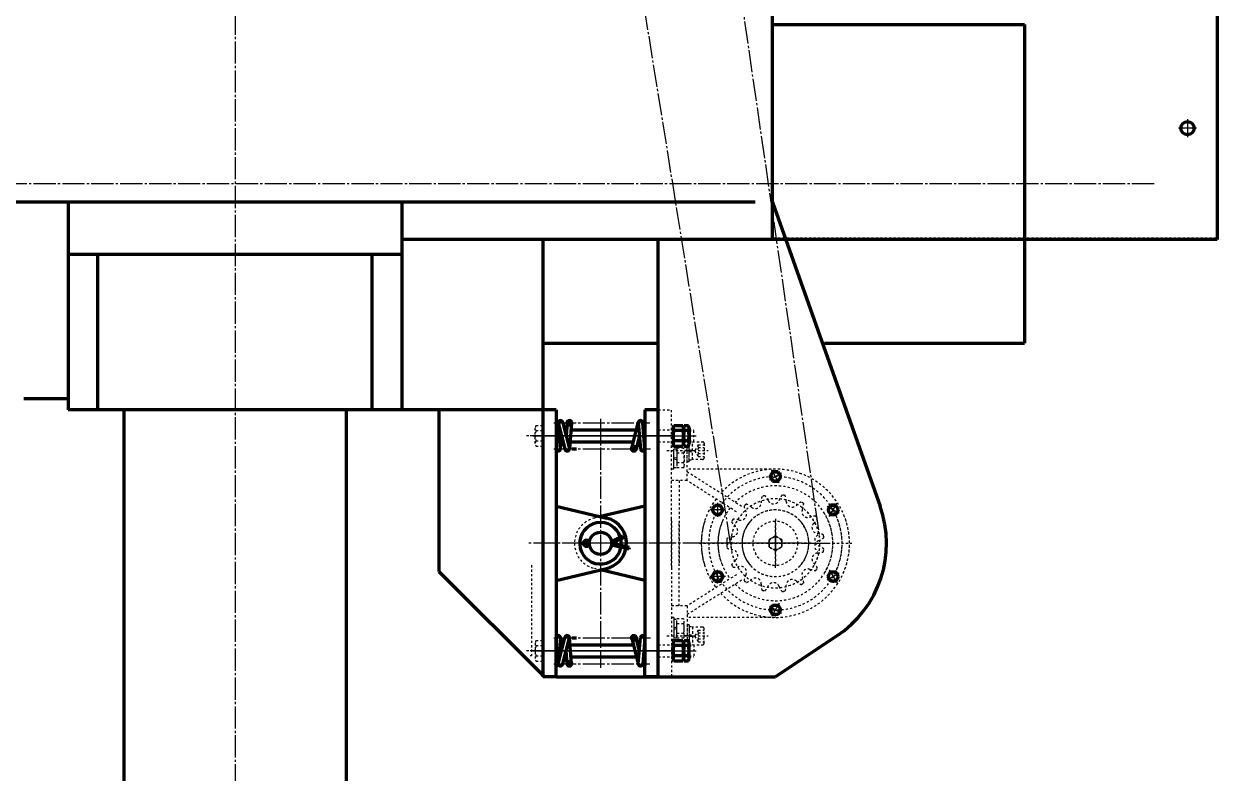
# Model space of a CAD drawing. Header units: millimetres. Extents: x -14850 to 14850, y -10500 to 10500.
# Drawn here: x 2595 to 4205, y 3289 to 4300 of the extents above; entities that cross this region are included whole.
import ezdxf

# ---------------------------------------------------------------- set-up
doc = ezdxf.new("R2010")
doc.units = ezdxf.units.MM
doc.linetypes.add('EB_DASH', pattern=[6, 3, -3])
doc.linetypes.add('EB_DASHDOT', pattern=[39, 30, -3, 3, -3])
for name, color, linetype, lineweight in [('CAXA0', 7, 'Continuous', 70), ('CAXA1', 1, 'EB_DASHDOT', 25), ('CAXA2', 6, 'EB_DASH', 25), ('CAXA3', 2, 'Continuous', 25), ('CAXA4', 3, 'Continuous', 25), ('CAXA5', 4, 'Continuous', 25)]:
    doc.layers.add(name, color=color, linetype=linetype, lineweight=lineweight)

# ---------------------------------------------------------------- blocks, each defined once
blk = doc.blocks.new('CAXBLOCK45', base_point=(4205.3, 4008.9))
at = {"layer": 'CAXA0', "linetype": 'Continuous', "lineweight": 70}
blk.add_hatch(color=7, dxfattribs=at).paths.add_polyline_path([(3614.3, 4669.6), (3613.8, 4669.6), (3608.8, 4669.6), (3608.2, 4669.6), (3608.2, 4670.6), (3608.8, 4670.6), (3613.8, 4670.6), (3614.3, 4670.6)], flags=0)
for p, q in [((3605.3, 4808.9), (4205.3, 4808.9)), ((3605.3, 4008.9), (3605.3, 4808.9)), ((4205.3, 4808.9), (4205.3, 4008.9)), ((4205.3, 4008.9), (3605.3, 4008.9))]:
    blk.add_line(p, q, dxfattribs=at)
at = {"layer": 'CAXA0'}
for p, q in [((3605.3, 4060.9), (3605.3, 4808.9)), ((3605.3, 4744.4), (3605.3, 4733.5)), ((3605.3, 4744.4), (3605.3, 4733.5))]:
    blk.add_line(p, q, dxfattribs=at)
at = {"layer": 'CAXA0', "color": 7, "linetype": 'Continuous', "lineweight": 70}
for p, q in [((3638.9, 4746.4), (3643.3, 4754.1)), ((3643.3, 4754.1), (3652.2, 4754.1)), ((3656.7, 4746.4), (3652.2, 4754.1)), ((3607.8, 4738.9), (3606.8, 4738.9)), ((3607.8, 4738.9), (3607.8, 4723.9)), ((3638.9, 4746.4), (3643.3, 4738.7)), ((3643.3, 4738.7), (3652.2, 4738.7)), ((3656.7, 4746.4), (3652.2, 4738.7)), ((3607.8, 4723.9), (3607.8, 4713.9)), ((3614.8, 4723.9), (3607.8, 4723.9)), ((3608.8, 4732.4), (3617.2, 4732.4)), ((3608.8, 4723.9), (3608.8, 4732.4)), ((3613.8, 4727.4), (3617.2, 4727.4)), ((3613.8, 4727.1), (3613.8, 4727.4)), ((3613.8, 4723.9), (3613.8, 4727.1)), ((3614.8, 4713.9), (3614.8, 4723.9)), ((3617.2, 4732.4), (3617.2, 4727.4)), ((3619.3, 4713.9), (3607.8, 4713.9)), ((3607.8, 4713.9), (3607.8, 4683.9)), ((3619.3, 4683.9), (3607.8, 4683.9)), ((3607.8, 4658.9), (3607.8, 4683.9)), ((3614.8, 4673.9), (3607.8, 4673.9)), ((3614.3, 4670.6), (3608.2, 4670.6)), ((3608.2, 4670.6), (3608.2, 4669.5)), ((3614.3, 4669.6), (3608.2, 4669.6)), ((3608.8, 4673.9), (3608.8, 4670.6)), ((3608.8, 4669.6), (3608.8, 4667.6)), ((3613.8, 4673.9), (3613.8, 4670.6)), ((3613.8, 4669.6), (3613.8, 4667.6)), ((3614.3, 4670.6), (3614.3, 4669.6)), ((3614.8, 4683.9), (3614.8, 4673.9)), ((3607.8, 4658.9), (3606.8, 4658.9)), ((3613.8, 4667.6), (3608.8, 4667.6))]:
    blk.add_line(p, q, dxfattribs=at)
at = {"layer": 'CAXA0', "color": 1, "linetype": 'Continuous', "lineweight": 70}
blk.add_line((3815.3, 4495.6), (3815.3, 4477.3), dxfattribs=at)
at = {"layer": 'CAXA0', "color": 7, "linetype": 'Continuous', "lineweight": 70}
for radius in [10, 7.71, 5.5, 4.25, 4.19]:
    blk.add_circle((3647.8, 4746.4), radius, dxfattribs=at)
at = {"layer": 'CAXA0', "linetype": 'Continuous', "lineweight": 70}
for centre, radius in [((3905.3, 4718.9), 11), ((3825.3, 4694.9), 11), ((3985.3, 4694.9), 11), ((4165.3, 4658.9), 9), ((3865.3, 4603.9), 11), ((3945.3, 4603.9), 11), ((3695.3, 4508.9), 11), ((3755.3, 4508.9), 11), ((3815.3, 4508.9), 11), ((3875.3, 4508.9), 11), ((3935.3, 4508.9), 11), ((3995.3, 4508.9), 11), ((4055.3, 4508.9), 11), ((4115.3, 4508.9), 11), ((4165.3, 4158.9), 9)]:
    blk.add_circle(centre, radius, dxfattribs=at)
at = {"layer": 'CAXA0', "color": 7, "linetype": 'Continuous', "lineweight": 70}
for start, end in [(35.5679, 324.4321), (324.4321, 35.5679)]:
    blk.add_arc((3637.8, 4783.9), 2.46, start, end, dxfattribs=at)
at = {"layer": 'CAXA0', "color": 1, "linetype": 'EB_DASHDOT', "lineweight": 25}
blk.add_ellipse((3905.3, 4658.9), major_axis=(100, 0), ratio=0.6, dxfattribs=at)
at = {"layer": 'CAXA1', "color": 6, "linetype": 'EB_DASH', "lineweight": 25}
blk.add_line((3631.8, 4783.9), (3643.8, 4783.9), dxfattribs=at)
at = {"layer": 'CAXA1', "linetype": 'EB_DASHDOT', "lineweight": 25}
for p, q in [((3643.8, 4783.9), (3631.8, 4783.9)), ((3637.8, 4777.9), (3637.8, 4789.9)), ((3612.3, 4738.9), (3590.3, 4738.9)), ((3612.3, 4738.9), (3590.3, 4738.9)), ((3825.3, 4680.9), (3825.3, 4708.9)), ((3985.3, 4680.9), (3985.3, 4708.9)), ((3622.3, 4698.9), (3604.8, 4698.9)), ((3999.3, 4694.9), (3971.3, 4694.9)), ((4165.3, 4646.9), (4165.3, 4670.9)), ((4177.3, 4658.9), (4153.3, 4658.9)), ((3865.3, 4589.9), (3865.3, 4617.9)), ((3945.3, 4589.9), (3945.3, 4617.9)), ((3681.3, 4508.9), (3709.3, 4508.9)), ((3695.3, 4494.9), (3695.3, 4522.9)), ((3741.3, 4508.9), (3769.3, 4508.9)), ((3755.3, 4494.9), (3755.3, 4522.9)), ((3815.3, 4494.9), (3815.3, 4522.9)), ((3861.3, 4508.9), (3889.3, 4508.9)), ((3949.3, 4508.9), (3921.3, 4508.9)), ((3935.3, 4494.9), (3935.3, 4522.9)), ((4009.3, 4508.9), (3981.3, 4508.9)), ((3995.3, 4494.9), (3995.3, 4522.9)), ((4069.3, 4508.9), (4041.3, 4508.9)), ((4055.3, 4494.9), (4055.3, 4522.9)), ((4129.3, 4508.9), (4101.3, 4508.9)), ((4115.3, 4494.9), (4115.3, 4522.9)), ((4165.3, 4170.9), (4165.3, 4146.9)), ((4177.3, 4158.9), (4153.3, 4158.9))]:
    blk.add_line(p, q, dxfattribs=at)
at = {"layer": 'CAXA1', "color": 7, "linetype": 'Continuous', "lineweight": 70}
for p, q in [((3647.8, 4731.4), (3647.8, 4761.4)), ((3647.8, 4757.1), (3647.8, 4735.7)), ((3647.8, 4738.4), (3647.8, 4754.4)), ((3662.8, 4746.4), (3632.8, 4746.4)), ((3659.7, 4746.4), (3635.9, 4746.4)), ((3655.8, 4746.4), (3639.8, 4746.4))]:
    blk.add_line(p, q, dxfattribs=at)
at = {"layer": 'CAXA1', "color": 1, "linetype": 'EB_DASHDOT', "lineweight": 25}
blk.add_line((3611.3, 4662), (3611.3, 4739.4), dxfattribs=at)
at = {"layer": 'CAXA2', "color": 7, "linetype": 'Continuous', "lineweight": 70}
for p, q in [((3606.8, 4807.4), (3630.5, 4807.4)), ((3606.8, 4579.1), (3606.8, 4807.4)), ((3630.5, 4807.4), (3731.1, 4807.4)), ((3619.3, 4796.4), (3729, 4796.4)), ((3619.3, 4589.5), (3619.3, 4796.4)), ((3627.3, 4788.4), (3728.1, 4788.4)), ((3627.3, 4597), (3627.3, 4788.4)), ((3627.3, 4768.9), (3728.1, 4768.9))]:
    blk.add_line(p, q, dxfattribs=at)
at = {"layer": 'CAXA2', "color": 6, "linetype": 'EB_DASH', "lineweight": 25}
for p, q in [((3731.6, 4807.4), (4203.8, 4807.4)), ((4203.8, 4807.4), (4203.8, 4010.4)), ((3625.8, 4789.9), (3728.2, 4789.9)), ((3627.3, 4768.9), (3625.3, 4768.9)), ((3625.3, 4595.1), (3625.3, 4768.9)), ((3627.3, 4767.4), (3626.8, 4767.4)), ((3626.8, 4596.6), (3626.8, 4767.4)), ((3627.3, 4767.4), (3728.1, 4767.4)), ((3607.8, 4723.9), (3606.8, 4723.9)), ((3608.8, 4673.9), (3608.8, 4723.9)), ((3613.8, 4713.9), (3613.8, 4723.9)), ((3613.8, 4683.9), (3613.8, 4713.9)), ((3614.8, 4713.9), (3614.8, 4683.9)), ((3625.8, 4713.9), (3619.3, 4713.9)), ((3607.8, 4673.9), (3606.8, 4673.9)), ((3613.8, 4683.9), (3613.8, 4674)), ((3625.8, 4683.9), (3619.3, 4683.9)), ((3606.8, 4010.4), (3606.8, 4579.1)), ((4203.8, 4010.4), (3606.8, 4010.4))]:
    blk.add_line(p, q, dxfattribs=at)
at = {"layer": 'CAXA2', "linetype": 'Continuous', "lineweight": 70}
blk.add_line((3625.8, 4595.6), (3625.8, 4789.9), dxfattribs=at)
at = {"layer": 'CAXA3', "color": 7, "linetype": 'Continuous', "lineweight": 70}
for centre, radius, start, end in [((3637.8, 4783.9), 3, 48.1897, 190), ((3637.8, 4783.9), 3, 311.8103, 48.1897), ((3637.8, 4783.9), 3, 270, 311.8103), ((3647.8, 4746.4), 5, 90, 10), ((3647.8, 4746.4), 5, 350, 270)]:
    blk.add_arc(centre, radius, start, end, dxfattribs=at)
at = {"layer": 'CAXA3', "linetype": 'Continuous', "lineweight": 25}
blk.add_open_spline([(3731.5, 4808.9), (3730.5, 4805.2), (3726, 4783.2), (3729.8, 4741), (3731.5, 4689), (3720.4, 4623.6), (3659.9, 4631.5), (3631.4, 4600.3), (3612.7, 4583.4), (3605.3, 4578)], degree=3, knots=[0, 0, 0, 0, 11.543517, 67.882937, 124.222356, 180.561775, 227.759071, 274.956367, 302.932351, 302.932351, 302.932351, 302.932351], dxfattribs=at)
blk = doc.blocks.new('CAXBLOCK103')
at = {"layer": 'CAXA4', "color": 0, "linetype": 'Continuous', "lineweight": 25}
blk.add_line((3331.3, 3437.3), (3332.9, 3438.9), dxfattribs=at)
blk = doc.blocks.new('CAXBLOCK104')
at = {"layer": 'CAXA4', "color": 0, "linetype": 'Continuous', "lineweight": 25}
blk.add_line((3330.4, 3436.4), (3331.3, 3437.3), dxfattribs=at)
blk = doc.blocks.new('CAXBLOCK105')
at = {"layer": 'CAXA4', "color": 0, "linetype": 'Continuous', "lineweight": 25}
blk.add_line((3328.7, 3434.8), (3330.4, 3436.4), dxfattribs=at)
blk = doc.blocks.new('CAXBLOCK106')
at = {"layer": 'CAXA4', "color": 0, "linetype": 'Continuous', "lineweight": 25}
blk.add_line((3331.6, 3433.4), (3334.2, 3436.1), dxfattribs=at)
blk = doc.blocks.new('CAXBLOCK107')
at = {"layer": 'CAXA4', "color": 0, "linetype": 'Continuous', "lineweight": 25}
blk.add_line((3331.3, 3759.8), (3332.9, 3761.4), dxfattribs=at)
blk = doc.blocks.new('CAXBLOCK108')
at = {"layer": 'CAXA4', "color": 0, "linetype": 'Continuous', "lineweight": 25}
for p, q in [((3328.3, 3761), (3328.7, 3761.4)), ((3330.1, 3758.6), (3331.3, 3759.8))]:
    blk.add_line(p, q, dxfattribs=at)
blk = doc.blocks.new('CAXBLOCK109')
at = {"layer": 'CAXA4', "color": 0, "linetype": 'Continuous', "lineweight": 25}
blk.add_line((3328.7, 3761.4), (3331.3, 3764), dxfattribs=at)
blk = doc.blocks.new('CAXBLOCK110')
at = {"layer": 'CAXA4', "color": 0, "linetype": 'Continuous', "lineweight": 25}
for p, q in [((3331.3, 3764), (3331.6, 3764.4)), ((3332.9, 3761.4), (3334, 3762.6))]:
    blk.add_line(p, q, dxfattribs=at)
blk = doc.blocks.new('CAXBLOCK111')
at = {"layer": 'CAXA4', "color": 0, "linetype": 'Continuous', "lineweight": 25}
for p, q in [((3415.4, 3470.5), (3416.3, 3471.4)), ((3417.6, 3468.5), (3418.3, 3469.2))]:
    blk.add_line(p, q, dxfattribs=at)
blk = doc.blocks.new('CAXBLOCK112')
at = {"layer": 'CAXA4', "color": 0, "linetype": 'Continuous', "lineweight": 25}
for p, q in [((3418.3, 3473.4), (3419.1, 3474.3)), ((3420.5, 3471.4), (3421.2, 3472.1))]:
    blk.add_line(p, q, dxfattribs=at)
blk = doc.blocks.new('CAXBLOCK113')
at = {"layer": 'CAXA4', "color": 0, "linetype": 'Continuous', "lineweight": 25}
blk.add_line((3416.3, 3471.4), (3418.3, 3473.4), dxfattribs=at)
blk = doc.blocks.new('CAXBLOCK114')
at = {"layer": 'CAXA4', "color": 0, "linetype": 'Continuous', "lineweight": 25}
blk.add_line((3418.3, 3469.2), (3420.5, 3471.4), dxfattribs=at)
blk = doc.blocks.new('CAXBLOCK115')
at = {"layer": 'CAXA4', "color": 0, "linetype": 'Continuous', "lineweight": 25}
blk.add_line((3416.7, 3726.4), (3418.3, 3728), dxfattribs=at)
blk = doc.blocks.new('CAXBLOCK116')
at = {"layer": 'CAXA4', "color": 0, "linetype": 'Continuous', "lineweight": 25}
blk.add_line((3418.3, 3723.7), (3421, 3726.4), dxfattribs=at)
blk = doc.blocks.new('CAXBLOCK117')
at = {"layer": 'CAXA4', "color": 0, "linetype": 'Continuous', "lineweight": 25}
for p, q in [((3415.5, 3725.2), (3416.7, 3726.4)), ((3418, 3723.4), (3418.3, 3723.7))]:
    blk.add_line(p, q, dxfattribs=at)
blk = doc.blocks.new('CAXBLOCK118')
at = {"layer": 'CAXA4', "color": 0, "linetype": 'Continuous', "lineweight": 25}
for p, q in [((3418.3, 3728), (3419.5, 3729.2)), ((3421, 3726.4), (3421.2, 3726.7))]:
    blk.add_line(p, q, dxfattribs=at)
blk = doc.blocks.new('CAXBLOCK119', base_point=(3471.3, 3453.9))
at = {"layer": 'CAXA0'}
for p, q in [((3471.3, 3443.5), (3471.3, 3464.3)), ((3472.3, 3467.8), (3484.3, 3467.8)), ((3485.4, 3443.5), (3485.4, 3464.3)), ((3484.3, 3460.9), (3472.3, 3460.9)), ((3484.3, 3447), (3472.3, 3447)), ((3472.3, 3440.1), (3484.3, 3440.1))]:
    blk.add_line(p, q, dxfattribs=at)
for centre, radius, start, end in [((3477.6, 3464.3), 6.38, 147.1328, 212.8672), ((3479, 3464.3), 6.38, 327.1328, 32.8672), ((3495.3, 3453.9), 24, 163.2213, 196.7787), ((3477.6, 3443.5), 6.38, 147.1328, 212.8672), ((3461.4, 3453.9), 24, 343.2213, 16.7787), ((3479, 3443.5), 6.38, 327.1328, 32.8672)]:
    blk.add_arc(centre, radius, start, end, dxfattribs=at)
at = {"layer": 'CAXA1', "linetype": 'EB_DASHDOT', "lineweight": 25}
blk.add_line((3470.2, 3453.9), (3488.4, 3453.9), dxfattribs=at)
blk = doc.blocks.new('CAXBLOCK120', base_point=(3485.4, 3453.9))
at = {"layer": 'CAXA0'}
for p, q in [((3485.4, 3443.5), (3485.4, 3464.3)), ((3486.3, 3467.8), (3491.9, 3467.8)), ((3492.8, 3443.5), (3492.8, 3464.3)), ((3491.9, 3460.9), (3486.3, 3460.9)), ((3491.9, 3447), (3486.3, 3447)), ((3486.3, 3440.1), (3491.9, 3440.1))]:
    blk.add_line(p, q, dxfattribs=at)
for centre, radius, start, end in [((3492.3, 3464.3), 6.93, 150, 210), ((3485.9, 3464.3), 6.93, 330, 30), ((3511.7, 3453.9), 26.3, 164.7385, 195.2615), ((3492.3, 3443.5), 6.93, 150, 210), ((3466.5, 3453.9), 26.3, 344.7385, 15.2615), ((3485.9, 3443.5), 6.93, 330, 30)]:
    blk.add_arc(centre, radius, start, end, dxfattribs=at)
at = {"layer": 'CAXA1', "linetype": 'EB_DASHDOT', "lineweight": 25}
blk.add_line((3481.7, 3453.9), (3495.8, 3453.9), dxfattribs=at)
blk = doc.blocks.new('CAXBLOCK121', base_point=(3471.3, 3743.9))
at = {"layer": 'CAXA0'}
for p, q in [((3471.3, 3754.3), (3471.3, 3733.5)), ((3472.3, 3757.8), (3484.3, 3757.8)), ((3485.4, 3754.3), (3485.4, 3733.5)), ((3484.3, 3750.9), (3472.3, 3750.9)), ((3484.3, 3737), (3472.3, 3737)), ((3472.3, 3730.1), (3484.3, 3730.1))]:
    blk.add_line(p, q, dxfattribs=at)
for centre, radius, start, end in [((3477.6, 3754.3), 6.38, 147.1328, 212.8672), ((3479, 3754.3), 6.38, 327.1328, 32.8672), ((3495.3, 3743.9), 24, 163.2213, 196.7787), ((3477.6, 3733.5), 6.38, 147.1328, 212.8672), ((3461.4, 3743.9), 24, 343.2213, 16.7787), ((3479, 3733.5), 6.38, 327.1328, 32.8672)]:
    blk.add_arc(centre, radius, start, end, dxfattribs=at)
at = {"layer": 'CAXA1', "linetype": 'EB_DASHDOT', "lineweight": 25}
blk.add_line((3470.2, 3743.9), (3488.4, 3743.9), dxfattribs=at)
blk = doc.blocks.new('CAXBLOCK122', base_point=(3485.4, 3743.9))
at = {"layer": 'CAXA0'}
for p, q in [((3485.4, 3754.3), (3485.4, 3733.5)), ((3486.3, 3757.8), (3491.9, 3757.8)), ((3492.8, 3754.3), (3492.8, 3733.5)), ((3491.9, 3750.9), (3486.3, 3750.9)), ((3491.9, 3737), (3486.3, 3737)), ((3486.3, 3730.1), (3491.9, 3730.1))]:
    blk.add_line(p, q, dxfattribs=at)
for centre, radius, start, end in [((3492.3, 3754.3), 6.93, 150, 210), ((3485.9, 3754.3), 6.93, 330, 30), ((3511.7, 3743.9), 26.3, 164.7385, 195.2615), ((3492.3, 3733.5), 6.93, 150, 210), ((3466.5, 3743.9), 26.3, 344.7385, 15.2615), ((3485.9, 3733.5), 6.93, 330, 30)]:
    blk.add_arc(centre, radius, start, end, dxfattribs=at)
at = {"layer": 'CAXA1', "linetype": 'EB_DASHDOT', "lineweight": 25}
blk.add_line((3481.7, 3743.9), (3495.8, 3743.9), dxfattribs=at)
blk = doc.blocks.new('CAXBLOCK123', base_point=(3471.3, 3743.9))
at = {"layer": 'CAXA0'}
for p, q in [((3471.3, 3754.3), (3471.3, 3733.5)), ((3472.3, 3757.8), (3484.3, 3757.8)), ((3485.4, 3754.3), (3485.4, 3733.5)), ((3484.3, 3750.9), (3472.3, 3750.9)), ((3484.3, 3737), (3472.3, 3737)), ((3472.3, 3730.1), (3484.3, 3730.1))]:
    blk.add_line(p, q, dxfattribs=at)
for centre, radius, start, end in [((3477.6, 3754.3), 6.38, 147.1328, 212.8672), ((3479, 3754.3), 6.38, 327.1328, 32.8672), ((3495.3, 3743.9), 24, 163.2213, 196.7787), ((3477.6, 3733.5), 6.38, 147.1328, 212.8672), ((3461.4, 3743.9), 24, 343.2213, 16.7787), ((3479, 3733.5), 6.38, 327.1328, 32.8672)]:
    blk.add_arc(centre, radius, start, end, dxfattribs=at)
at = {"layer": 'CAXA1', "linetype": 'EB_DASHDOT', "lineweight": 25}
blk.add_line((3470.2, 3743.9), (3488.4, 3743.9), dxfattribs=at)
blk = doc.blocks.new('CAXBLOCK124', base_point=(3485.4, 3743.9))
at = {"layer": 'CAXA0'}
for p, q in [((3485.4, 3754.3), (3485.4, 3733.5)), ((3486.3, 3757.8), (3491.9, 3757.8)), ((3492.8, 3754.3), (3492.8, 3733.5)), ((3491.9, 3750.9), (3486.3, 3750.9)), ((3491.9, 3737), (3486.3, 3737)), ((3486.3, 3730.1), (3491.9, 3730.1))]:
    blk.add_line(p, q, dxfattribs=at)
for centre, radius, start, end in [((3492.3, 3754.3), 6.93, 150, 210), ((3485.9, 3754.3), 6.93, 330, 30), ((3511.7, 3743.9), 26.3, 164.7385, 195.2615), ((3492.3, 3733.5), 6.93, 150, 210), ((3466.5, 3743.9), 26.3, 344.7385, 15.2615), ((3485.9, 3733.5), 6.93, 330, 30)]:
    blk.add_arc(centre, radius, start, end, dxfattribs=at)
at = {"layer": 'CAXA1', "linetype": 'EB_DASHDOT', "lineweight": 25}
blk.add_line((3481.7, 3743.9), (3495.8, 3743.9), dxfattribs=at)
blk = doc.blocks.new('CAXBLOCK125', base_point=(3687.2, 3553.9))
at = {"layer": 'CAXA0'}
for p, q in [((3679.9, 3553.9), (3683.5, 3560.3)), ((3683.5, 3560.3), (3690.9, 3560.3)), ((3694.6, 3553.9), (3690.9, 3560.3)), ((3683.5, 3547.6), (3679.9, 3553.9)), ((3690.9, 3547.6), (3683.5, 3547.6)), ((3694.6, 3553.9), (3690.9, 3547.6))]:
    blk.add_line(p, q, dxfattribs=at)
blk.add_circle((3687.2, 3553.9), 6.37, dxfattribs=at)
at = {"layer": 'CAXA1', "linetype": 'EB_DASHDOT', "lineweight": 25}
for p, q in [((3695.3, 3558.6), (3679.1, 3549.2)), ((3682, 3562.9), (3692.4, 3545))]:
    blk.add_line(p, q, dxfattribs=at)
blk = doc.blocks.new('CAXBLOCK126', base_point=(3609.3, 3508.9))
at = {"layer": 'CAXA0'}
for p, q in [((3601.9, 3508.9), (3605.6, 3515.3)), ((3605.6, 3515.3), (3612.9, 3515.3)), ((3612.9, 3515.3), (3616.6, 3508.9)), ((3605.6, 3502.6), (3601.9, 3508.9)), ((3612.9, 3502.6), (3605.6, 3502.6)), ((3612.9, 3502.6), (3616.6, 3508.9))]:
    blk.add_line(p, q, dxfattribs=at)
blk.add_circle((3609.3, 3508.9), 6.37, dxfattribs=at)
at = {"layer": 'CAXA1', "linetype": 'EB_DASHDOT', "lineweight": 25}
for p, q in [((3617.4, 3504.2), (3601.2, 3513.6)), ((3614.4, 3517.9), (3604.1, 3500))]:
    blk.add_line(p, q, dxfattribs=at)
blk = doc.blocks.new('CAXBLOCK127', base_point=(3531.3, 3553.9))
at = {"layer": 'CAXA0'}
for p, q in [((3524, 3553.9), (3527.6, 3560.3)), ((3527.6, 3560.3), (3535, 3560.3)), ((3535, 3560.3), (3538.7, 3553.9)), ((3527.6, 3547.6), (3524, 3553.9)), ((3527.6, 3547.6), (3535, 3547.6)), ((3538.7, 3553.9), (3535, 3547.6))]:
    blk.add_line(p, q, dxfattribs=at)
blk.add_circle((3531.3, 3553.9), 6.37, dxfattribs=at)
at = {"layer": 'CAXA1', "linetype": 'EB_DASHDOT', "lineweight": 25}
for p, q in [((3531.3, 3544.6), (3531.3, 3563.3)), ((3541.7, 3553.9), (3521, 3553.9))]:
    blk.add_line(p, q, dxfattribs=at)
blk = doc.blocks.new('CAXBLOCK128', base_point=(3687.2, 3643.9))
at = {"layer": 'CAXA0'}
for p, q in [((3683.5, 3650.3), (3679.9, 3643.9)), ((3679.9, 3643.9), (3683.5, 3637.6)), ((3690.9, 3650.3), (3683.5, 3650.3)), ((3694.6, 3643.9), (3690.9, 3650.3)), ((3694.6, 3643.9), (3690.9, 3637.6)), ((3683.5, 3637.6), (3690.9, 3637.6))]:
    blk.add_line(p, q, dxfattribs=at)
blk.add_circle((3687.2, 3643.9), 6.37, dxfattribs=at)
at = {"layer": 'CAXA1', "linetype": 'EB_DASHDOT', "lineweight": 25}
for p, q in [((3695.3, 3639.2), (3679.1, 3648.6)), ((3682, 3635), (3692.4, 3652.9))]:
    blk.add_line(p, q, dxfattribs=at)
blk = doc.blocks.new('CAXBLOCK129', base_point=(3609.3, 3688.9))
at = {"layer": 'CAXA0'}
for p, q in [((3605.6, 3695.3), (3601.9, 3688.9)), ((3601.9, 3688.9), (3605.6, 3682.6)), ((3612.9, 3695.3), (3605.6, 3695.3)), ((3612.9, 3695.3), (3616.6, 3688.9)), ((3612.9, 3682.6), (3616.6, 3688.9)), ((3605.6, 3682.6), (3612.9, 3682.6))]:
    blk.add_line(p, q, dxfattribs=at)
blk.add_circle((3609.3, 3688.9), 6.37, dxfattribs=at)
at = {"layer": 'CAXA1', "linetype": 'EB_DASHDOT', "lineweight": 25}
for p, q in [((3617.4, 3693.6), (3601.2, 3684.2)), ((3614.4, 3680), (3604.1, 3697.9))]:
    blk.add_line(p, q, dxfattribs=at)
blk = doc.blocks.new('CAXBLOCK130', base_point=(3531.3, 3643.9))
at = {"layer": 'CAXA0'}
for p, q in [((3527.6, 3650.3), (3524, 3643.9)), ((3524, 3643.9), (3527.6, 3637.6)), ((3527.6, 3650.3), (3535, 3650.3)), ((3538.7, 3643.9), (3535, 3650.3)), ((3535, 3637.6), (3538.7, 3643.9)), ((3527.6, 3637.6), (3535, 3637.6))]:
    blk.add_line(p, q, dxfattribs=at)
blk.add_circle((3531.3, 3643.9), 6.37, dxfattribs=at)
at = {"layer": 'CAXA1', "linetype": 'EB_DASHDOT', "lineweight": 25}
for p, q in [((3541.7, 3643.9), (3521, 3643.9)), ((3531.3, 3653.3), (3531.3, 3634.6))]:
    blk.add_line(p, q, dxfattribs=at)

msp = doc.modelspace()

# ---------------------------------------------------------------- linework, layer by layer
at = {"layer": 'CAXA0'}
for p, q in [((3605.26, 4008.92), (3605.26, 4708.92)), ((3605.26, 4298.92), (3945.26, 4298.92)), ((3945.26, 4298.92), (3945.26, 3868.92)), ((3581.76, 4058.92), (1802.49, 4058.92)), ((2655.26, 4058.92), (2655.26, 3778.92)), ((3105.26, 4058.92), (3105.26, 3778.92)), ((3605.26, 4058.92), (3750.63, 3649.06)), ((3605.26, 4008.92), (3105.26, 4008.92)), ((3295.26, 4008.92), (3295.26, 3418.92)), ((3451.26, 3418.92), (3451.26, 4008.92)), ((2655.26, 3988.92), (3105.26, 3988.92)), ((2695.26, 3778.92), (2695.26, 3988.92)), ((3065.26, 3778.92), (3065.26, 3988.92)), ((3295.26, 3868.92), (3451.26, 3868.92)), ((3675.37, 3868.92), (3945.26, 3868.92)), ((2655.26, 3793.92), (2595.26, 3793.92)), ((3295.26, 3778.92), (2655.26, 3778.92)), ((2730.26, 3778.92), (2730.26, 3208.92)), ((3030.26, 3778.92), (3030.26, 3105.92)), ((3155.26, 3778.92), (3155.26, 3560.92)), ((3155.26, 3560.92), (3297.16, 3419.02)), ((3692.18, 3473.92), (3609.26, 3418.92)), ((3313.26, 3418.92), (3609.26, 3418.92))]:
    msp.add_line(p, q, dxfattribs=at)
at = {"layer": 'CAXA0', "linetype": 'Continuous', "lineweight": 70}
for p, q in [((3295.26, 4008.92), (3295.26, 3778.92)), ((3295.26, 3778.92), (3295.26, 3418.92)), ((3313.26, 3778.92), (3295.26, 3778.92)), ((3313.26, 3778.92), (3313.26, 3433.92)), ((3433.26, 3778.92), (3433.26, 3433.92)), ((3451.26, 3778.92), (3433.26, 3778.92)), ((3313.26, 3764.42), (3313.26, 3726.42)), ((3319.26, 3726.42), (3316.26, 3761.42)), ((3316.26, 3761.42), (3325.26, 3726.42)), ((3322.26, 3761.42), (3331.26, 3726.42)), ((3328.26, 3761.42), (3326.76, 3743.92)), ((3334.25, 3761.17), (3331.26, 3726.42)), ((3333.46, 3751.92), (3421.79, 3751.92)), ((3415.36, 3727.18), (3424.26, 3761.42)), ((3424.26, 3761.42), (3427.26, 3726.42)), ((3433.26, 3726.42), (3430.26, 3761.42)), ((3433.26, 3764.42), (3433.26, 3726.42)), ((3319.26, 3726.42), (3320.76, 3743.92)), ((3332.08, 3735.92), (3417.63, 3735.92)), ((3425.76, 3743.92), (3421.26, 3726.42)), ((3313.26, 3648.92), (3381.25, 3633)), ((3433.26, 3648.92), (3373.26, 3634.87)), ((3388.05, 3601.42), (3403.57, 3608.86)), ((3404.65, 3606.6), (3388.53, 3598.88)), ((3403.57, 3608.86), (3404.65, 3606.6)), ((3356.88, 3598.92), (3355.02, 3599.68)), ((3356.88, 3598.92), (3355.02, 3598.17)), ((3358.26, 3598.92), (3356.88, 3598.92)), ((3411.6, 3590.78), (3388.05, 3596.42)), ((3412.18, 3593.21), (3388.53, 3598.88)), ((3412.18, 3593.21), (3411.6, 3590.78)), ((3313.26, 3548.92), (3381.25, 3564.84)), ((3433.26, 3548.92), (3373.26, 3562.98)), ((3313.26, 3418.92), (3313.26, 3471.42)), ((3319.26, 3471.42), (3316.26, 3436.42)), ((3316.26, 3436.42), (3325.26, 3471.42)), ((3319.26, 3471.42), (3320.76, 3453.92)), ((3322.26, 3436.42), (3331.26, 3471.42)), ((3334.25, 3436.68), (3331.26, 3471.42)), ((3332.08, 3461.92), (3417.63, 3461.92)), ((3415.36, 3470.67), (3424.26, 3436.42)), ((3425.76, 3453.92), (3421.26, 3471.42)), ((3424.26, 3436.42), (3427.26, 3471.42)), ((3433.26, 3471.42), (3430.26, 3436.42)), ((3433.26, 3418.92), (3433.26, 3471.42)), ((3328.26, 3436.42), (3326.76, 3453.92)), ((3333.46, 3445.92), (3421.79, 3445.92)), ((3313.26, 3418.92), (3295.26, 3418.92)), ((3451.26, 3418.92), (3433.26, 3418.92))]:
    msp.add_line(p, q, dxfattribs=at)
for centre, radius in [((3331.26, 3761.42), 3), ((3418.26, 3726.42), 3), ((3373.26, 3598.92), 15), ((3418.26, 3471.42), 3), ((3331.26, 3436.42), 3)]:
    msp.add_circle(centre, radius, dxfattribs=at)
for centre, radius, start, end in [((3313.26, 3761.42), 3, 0, 90), ((3319.26, 3761.42), 3, 0, 180), ((3331.26, 3761.42), 3, 0, 180), ((3427.26, 3761.42), 3, 0, 180), ((3433.26, 3761.42), 3, 90, 180), ((3316.26, 3726.42), 3, 180, 0), ((3328.26, 3726.42), 3, 180, 0), ((3430.26, 3726.42), 3, 180, 0), ((3373.26, 3598.92), 28, 17.10428, 348.60376), ((3373.26, 3598.92), 35, 352.29027, 76.81813), ((3354.26, 3598.92), 4, 50.73048, 309.26952), ((3354.26, 3598.92), 4, 50.73048, 309.26952), ((3354.26, 3598.92), 1.07, 45, 315), ((3359.5, 3607.83), 6.41, 245.08978, 260.94644), ((3359.5, 3590.01), 6.41, 99.05356, 114.91022), ((3373.26, 3598.92), 35, 283.18187, 348.18823), ((3373.26, 3598.92), 28, 353.73802, 11.88925), ((3316.26, 3471.42), 3, 0, 180), ((3328.26, 3471.42), 3, 0, 180), ((3430.26, 3471.42), 3, 0, 180), ((3313.26, 3436.42), 3, 270, 0), ((3319.26, 3436.42), 3, 180, 0), ((3331.26, 3436.42), 3, 180, 0), ((3427.26, 3436.42), 3, 180, 0), ((3433.26, 3436.42), 3, 180, 270)]:
    msp.add_arc(centre, radius, start, end, dxfattribs=at)
at = {"layer": 'CAXA0'}
msp.add_arc((3609.26, 3598.92), 150, 303.5573, 19.5289, dxfattribs=at)
at = {"layer": 'CAXA1', "linetype": 'EB_DASHDOT', "lineweight": 25}
for p, q in [((2880.26, 4938.92), (2880.26, 2408.92)), ((4120.26, 4083.92), (1585.26, 4083.92)), ((3310.26, 3761.42), (3439.65, 3761.42)), ((3373.26, 3766.92), (3373.26, 3430.92)), ((3470.34, 3743.92), (3276.99, 3743.92)), ((3470.34, 3743.92), (3276.99, 3743.92)), ((3470.34, 3743.92), (3276.99, 3743.92)), ((3470.34, 3743.92), (3276.99, 3743.92)), ((3470.34, 3743.92), (3276.99, 3743.92)), ((3470.34, 3743.92), (3276.99, 3743.92)), ((3282.26, 3743.92), (3502.26, 3743.92)), ((3282.26, 3743.92), (3502.26, 3743.92)), ((3282.26, 3743.92), (3502.26, 3743.92)), ((3282.26, 3743.92), (3502.26, 3743.92)), ((3436.26, 3743.92), (3298.39, 3743.92)), ((3436.26, 3743.92), (3298.39, 3743.92)), ((3436.26, 3743.92), (3298.39, 3743.92)), ((3310.26, 3743.92), (3443.51, 3743.92)), ((3310.26, 3726.42), (3440.82, 3726.42)), ((3404.65, 3606.6), (3388.53, 3598.88)), ((3468.66, 3598.92), (3274.46, 3598.92)), ((3631.26, 3598.92), (3425.26, 3598.92)), ((3310.26, 3471.42), (3440.82, 3471.42)), ((3470.34, 3453.92), (3276.99, 3453.92)), ((3470.34, 3453.92), (3276.99, 3453.92)), ((3470.34, 3453.92), (3276.99, 3453.92)), ((3282.26, 3453.92), (3502.26, 3453.92)), ((3282.26, 3453.92), (3502.26, 3453.92)), ((3436.26, 3453.92), (3298.39, 3453.92)), ((3436.26, 3453.92), (3298.39, 3453.92)), ((3436.26, 3453.92), (3298.39, 3453.92)), ((3310.26, 3453.92), (3443.51, 3453.92)), ((3310.26, 3436.42), (3439.65, 3436.42))]:
    msp.add_line(p, q, dxfattribs=at)
at = {"layer": 'CAXA1', "color": 1, "linetype": 'EB_DASHDOT', "lineweight": 25}
for p, q in [((3550.95, 4418.46), (3668.74, 3607.56)), ((3419.73, 4398.38), (3549.93, 3589.37)), ((3465.45, 3743.92), (3272.79, 3743.92)), ((3465.45, 3743.92), (3272.79, 3743.92)), ((3465.45, 3743.92), (3272.79, 3743.92)), ((3465.88, 3743.92), (3282.12, 3743.92)), ((3465.88, 3743.92), (3282.12, 3743.92)), ((3465.88, 3743.92), (3282.12, 3743.92)), ((3465.45, 3453.92), (3272.79, 3453.92)), ((3465.45, 3453.92), (3272.79, 3453.92)), ((3465.45, 3453.92), (3272.79, 3453.92)), ((3465.88, 3453.92), (3282.12, 3453.92)), ((3465.88, 3453.92), (3282.12, 3453.92)), ((3465.88, 3453.92), (3282.12, 3453.92))]:
    msp.add_line(p, q, dxfattribs=at)
at = {"layer": 'CAXA1', "linetype": 'Continuous', "lineweight": 70}
for p, q in [((3331.26, 3766.42), (3331.26, 3756.42)), ((3334.72, 3726.42), (3340.72, 3726.42)), ((3418.26, 3731.42), (3418.26, 3721.42)), ((3348.26, 3598.92), (3358.26, 3598.92)), ((3354.26, 3592.92), (3354.26, 3604.92)), ((3334.72, 3471.42), (3340.72, 3471.42)), ((3418.26, 3466.42), (3418.26, 3476.42)), ((3331.26, 3431.42), (3331.26, 3441.42))]:
    msp.add_line(p, q, dxfattribs=at)
at = {"layer": 'CAXA2'}
for p, q in [((3451.26, 3778.92), (3451.26, 3418.92)), ((3451.26, 3778.92), (3451.26, 3418.92)), ((3451.26, 3778.92), (3469.26, 3778.92)), ((3469.26, 3631.71), (3469.26, 3778.92)), ((3451.26, 3751.92), (3471.26, 3751.92)), ((3451.26, 3751.92), (3471.26, 3751.92)), ((3471.26, 3735.92), (3471.26, 3751.92)), ((3471.26, 3751.92), (3471.26, 3750.72)), ((3471.26, 3735.92), (3471.26, 3751.92)), ((3471.26, 3751.92), (3471.26, 3750.72)), ((3492.78, 3751.92), (3499.26, 3751.92)), ((3492.78, 3751.92), (3499.26, 3751.92)), ((3499.26, 3735.92), (3499.26, 3751.92)), ((3499.26, 3735.92), (3499.26, 3751.92)), ((3451.26, 3735.92), (3471.26, 3735.92)), ((3451.26, 3735.92), (3471.26, 3735.92)), ((3471.26, 3737.12), (3471.26, 3735.92)), ((3471.26, 3737.12), (3471.26, 3735.92)), ((3492.78, 3750.72), (3499.26, 3750.72)), ((3492.78, 3750.72), (3499.26, 3750.72)), ((3492.78, 3737.12), (3499.26, 3737.12)), ((3492.78, 3737.12), (3499.26, 3737.12)), ((3492.78, 3735.92), (3499.26, 3735.92)), ((3492.78, 3735.92), (3499.26, 3735.92)), ((3493.1, 3708.92), (3493.1, 3735.92)), ((3493.1, 3711.37), (3493.1, 3735.92)), ((3497.2, 3711.92), (3497.2, 3735.92)), ((3497.2, 3735.92), (3510.8, 3735.92)), ((3497.2, 3711.37), (3497.2, 3735.92)), ((3462.97, 3723.92), (3518.37, 3723.92)), ((3472.26, 3728.92), (3469.26, 3728.92)), ((3472.26, 3698.92), (3472.26, 3728.92)), ((3472.26, 3726.47), (3476.36, 3726.47)), ((3472.26, 3701.37), (3472.26, 3723.92)), ((3485.46, 3727.01), (3476.36, 3727.01)), ((3476.36, 3727.01), (3476.36, 3705.92)), ((3476.36, 3723.92), (3476.36, 3701.37)), ((3476.36, 3723.92), (3476.36, 3700.84)), ((3485.46, 3720.47), (3476.36, 3720.47)), ((3486.36, 3723.74), (3486.36, 3704.11)), ((3496.1, 3723.92), (3487.1, 3723.92)), ((3490.1, 3708.92), (3490.1, 3730.07)), ((3490.1, 3683.39), (3490.1, 3730.07)), ((3490.1, 3723.92), (3500.2, 3723.92)), ((3493.1, 3724.98), (3493.63, 3724.84)), ((3493.1, 3722.86), (3497.2, 3721.76)), ((3493.63, 3724.84), (3497.2, 3723.89)), ((3505.2, 3731.92), (3500.58, 3723.92)), ((3505.2, 3715.92), (3500.58, 3723.92)), ((3505.2, 3731.92), (3513.2, 3731.92)), ((3505.2, 3727.92), (3513.2, 3727.92)), ((3505.2, 3719.92), (3513.2, 3719.92)), ((3513.2, 3733.52), (3513.2, 3714.32)), ((3472.26, 3714.98), (3472.79, 3714.84)), ((3472.26, 3712.86), (3476.36, 3711.76)), ((3472.79, 3714.84), (3476.36, 3713.89)), ((3485.46, 3707.38), (3476.36, 3707.38)), ((3493.1, 3708.92), (3490.1, 3708.92)), ((3493.1, 3711.37), (3497.2, 3711.37)), ((3510.8, 3711.92), (3497.2, 3711.92)), ((3505.2, 3715.92), (3513.2, 3715.92)), ((3472.26, 3698.92), (3469.26, 3698.92)), ((3472.26, 3701.37), (3476.36, 3701.37)), ((3485.46, 3700.84), (3476.36, 3700.84)), ((3609.26, 3698.92), (3490.1, 3698.92)), ((3563.67, 3648.7), (3490.1, 3695.23)), ((3490.1, 3683.39), (3469.26, 3683.39)), ((3479.26, 3683.39), (3479.26, 3568.92)), ((3556.71, 3641.28), (3490.1, 3683.39)), ((3469.26, 3568.92), (3469.26, 3631.71)), ((3469.26, 3628.92), (3469.26, 3566.13)), ((3479.26, 3514.45), (3479.26, 3628.92)), ((3609.26, 3565.92), (3609.26, 3631.92)), ((3609.26, 3631.92), (3609.26, 3565.92)), ((3600.67, 3603.89), (3609.26, 3608.85)), ((3609.26, 3608.85), (3600.67, 3603.89)), ((3609.26, 3587.33), (3609.26, 3610.52)), ((3609.26, 3610.52), (3609.26, 3587.33)), ((3609.26, 3608.85), (3617.86, 3603.89)), ((3617.86, 3603.89), (3609.26, 3608.85)), ((3506.26, 3598.92), (3712.26, 3598.92)), ((3506.26, 3598.92), (3712.26, 3598.92)), ((3560.26, 3598.92), (3514.26, 3598.92)), ((3560.26, 3598.92), (3514.26, 3598.92)), ((3547.61, 3598.92), (3526.91, 3598.92)), ((3547.61, 3598.92), (3526.91, 3598.92)), ((3657.26, 3598.92), (3561.26, 3598.92)), ((3657.26, 3598.92), (3561.26, 3598.92)), ((3642.26, 3598.92), (3576.26, 3598.92)), ((3642.26, 3598.92), (3576.26, 3598.92)), ((3597.67, 3598.92), (3620.86, 3598.92)), ((3597.67, 3598.92), (3620.86, 3598.92)), ((3600.67, 3593.96), (3600.67, 3603.89)), ((3600.67, 3603.89), (3600.67, 3593.96)), ((3609.26, 3589), (3600.67, 3593.96)), ((3600.67, 3593.96), (3609.26, 3589)), ((3617.86, 3593.96), (3609.26, 3589)), ((3609.26, 3589), (3617.86, 3593.96)), ((3617.86, 3603.89), (3617.86, 3593.96)), ((3617.86, 3593.96), (3617.86, 3603.89)), ((3646.92, 3598.92), (3679.98, 3598.92)), ((3646.92, 3598.92), (3679.98, 3598.92)), ((3280.26, 3569.45), (3280.26, 3447.45)), ((3469.26, 3566.13), (3469.26, 3418.92)), ((3556.71, 3556.57), (3490.1, 3514.45)), ((3563.67, 3549.14), (3490.1, 3502.62)), ((3490.1, 3514.45), (3469.26, 3514.45)), ((3490.1, 3514.45), (3490.1, 3467.78)), ((3472.26, 3498.92), (3469.26, 3498.92)), ((3472.26, 3498.92), (3472.26, 3468.92)), ((3472.26, 3496.47), (3476.36, 3496.47)), ((3472.26, 3496.47), (3472.26, 3473.92)), ((3485.46, 3497.01), (3476.36, 3497.01)), ((3476.36, 3473.92), (3476.36, 3497.01)), ((3476.36, 3473.92), (3476.36, 3496.47)), ((3486.36, 3474.11), (3486.36, 3493.74)), ((3609.26, 3498.92), (3490.1, 3498.92)), ((3472.26, 3484.98), (3476.36, 3486.08)), ((3472.26, 3482.86), (3472.79, 3483)), ((3472.79, 3483), (3476.36, 3483.96)), ((3476.36, 3470.84), (3476.36, 3491.92)), ((3485.46, 3490.47), (3476.36, 3490.47)), ((3493.1, 3488.92), (3490.1, 3488.92)), ((3490.1, 3488.92), (3490.1, 3467.78)), ((3493.1, 3488.92), (3493.1, 3461.92)), ((3493.1, 3486.47), (3497.2, 3486.47)), ((3493.1, 3486.47), (3493.1, 3461.92)), ((3497.2, 3486.47), (3497.2, 3461.92)), ((3497.2, 3485.92), (3497.2, 3461.92)), ((3510.8, 3485.92), (3497.2, 3485.92)), ((3505.2, 3481.92), (3500.58, 3473.92)), ((3505.2, 3481.92), (3513.2, 3481.92)), ((3505.2, 3477.92), (3513.2, 3477.92)), ((3513.2, 3464.32), (3513.2, 3483.52)), ((3451.26, 3461.92), (3471.26, 3461.92)), ((3462.97, 3473.92), (3518.37, 3473.92)), ((3472.26, 3468.92), (3469.26, 3468.92)), ((3471.26, 3461.92), (3471.26, 3445.92)), ((3471.26, 3460.72), (3471.26, 3461.92)), ((3472.26, 3471.37), (3476.36, 3471.37)), ((3485.46, 3477.38), (3476.36, 3477.38)), ((3485.46, 3470.84), (3476.36, 3470.84)), ((3496.1, 3473.92), (3487.1, 3473.92)), ((3490.1, 3473.92), (3500.2, 3473.92)), ((3492.78, 3461.92), (3499.26, 3461.92)), ((3493.1, 3474.98), (3497.2, 3476.08)), ((3493.1, 3472.86), (3493.63, 3473)), ((3493.63, 3473), (3497.2, 3473.96)), ((3497.2, 3461.92), (3510.8, 3461.92)), ((3499.26, 3461.92), (3499.26, 3445.92)), ((3505.2, 3465.92), (3500.58, 3473.92)), ((3505.2, 3469.92), (3513.2, 3469.92)), ((3505.2, 3465.92), (3513.2, 3465.92)), ((3278.26, 3447.45), (3280.26, 3447.45)), ((3451.26, 3445.92), (3471.26, 3445.92)), ((3471.26, 3445.92), (3471.26, 3447.12)), ((3492.78, 3460.72), (3499.26, 3460.72)), ((3492.78, 3447.12), (3499.26, 3447.12)), ((3492.78, 3445.92), (3499.26, 3445.92)), ((3451.26, 3418.92), (3469.26, 3418.92))]:
    msp.add_line(p, q, dxfattribs=at)
at = {"layer": 'CAXA2', "linetype": 'EB_DASH', "lineweight": 25}
for p, q in [((3285.26, 3733.53), (3285.26, 3754.31)), ((3286.29, 3757.78), (3295.26, 3757.78)), ((3295.26, 3730.07), (3295.26, 3757.78)), ((3295.26, 3735.92), (3295.26, 3751.92)), ((3286.29, 3750.85), (3295.26, 3750.85)), ((3286.29, 3736.99), (3295.26, 3736.99)), ((3286.29, 3730.07), (3295.26, 3730.07)), ((3285.26, 3464.31), (3285.26, 3443.53)), ((3286.29, 3467.78), (3295.26, 3467.78)), ((3295.26, 3467.78), (3295.26, 3440.07)), ((3295.26, 3461.92), (3295.26, 3445.92)), ((3286.29, 3460.85), (3295.26, 3460.85)), ((3286.29, 3446.99), (3295.26, 3446.99)), ((3286.29, 3440.07), (3295.26, 3440.07))]:
    msp.add_line(p, q, dxfattribs=at)
at = {"layer": 'CAXA2', "color": 6, "linetype": 'EB_DASH', "lineweight": 25}
for p, q in [((3373.26, 3634.87), (3365.28, 3633)), ((3373.26, 3562.98), (3365.28, 3564.84))]:
    msp.add_line(p, q, dxfattribs=at)
at = {"layer": 'CAXA2'}
for radius in [30, 30, 8.6, 8.6]:
    msp.add_circle((3609.26, 3598.92), radius, dxfattribs=at)
at = {"layer": 'CAXA2', "linetype": 'EB_DASH', "lineweight": 25}
for centre, radius, start, end in [((3291.65, 3754.31), 6.38, 147.13277, 212.86723), ((3309.26, 3743.92), 24, 163.22135, 196.77865), ((3291.65, 3733.53), 6.38, 147.13277, 212.86723), ((3291.65, 3464.31), 6.38, 147.13277, 212.86723), ((3309.26, 3453.92), 24, 163.22135, 196.77865), ((3291.65, 3443.53), 6.38, 147.13277, 212.86723)]:
    msp.add_arc(centre, radius, start, end, dxfattribs=at)
at = {"layer": 'CAXA2'}
for centre, radius, start, end in [((3510.8, 3733.52), 2.4, 0, 90), ((3480.02, 3723.74), 6.34, 328.94238, 31.05762), ((3480.02, 3723.74), 6.34, 328.94238, 1.68319), ((3462.36, 3713.92), 24, 344.18071, 15.81929), ((3520.4, 3723.92), 15.71, 165.25287, 194.74713), ((3509.2, 3729.92), 4.47, 153.43495, 206.56505), ((3509.2, 3717.92), 4.47, 153.43495, 206.56505), ((3480.02, 3704.11), 6.34, 328.94238, 31.05762), ((3510.8, 3714.32), 2.4, 270, 0), ((3609.26, 3598.92), 90, 333.59443, 199.47122), ((3609.26, 3598.92), 100, 336.40619, 137.494), ((3609.26, 3598.92), 77.5, 328.90547, 134.48584), ((3609.26, 3598.92), 100, 143.27297, 197.4576), ((3609.26, 3598.92), 60.1, 304.45257, 209.94497), ((3616.21, 3655.32), 26.02, 164.63769, 182.62403), ((3609.26, 3598.92), 65.79, 102.46885, 106.03115), ((3576.25, 3645.17), 26.02, 25.87597, 43.86231), ((3606.86, 3660.02), 8, 205.87597, 338.62403), ((3638.55, 3647.62), 26.02, 140.63769, 158.62403), ((3609.26, 3598.92), 65.78, 78.46885, 82.03115), ((3597.92, 3654.6), 26.02, 1.87597, 19.86231), ((3631.92, 3655.71), 8, 181.87597, 314.62403), ((3655.82, 3631.5), 26.02, 116.63769, 134.62403), ((3609.26, 3598.92), 65.78, 54.46885, 58.03115), ((3609.26, 3598.92), 90, 160.52878, 26.40557), ((3609.26, 3598.92), 77.5, 141.98606, 172.58633), ((3609.26, 3598.92), 100, 222.506, 23.59381), ((3609.26, 3598.92), 60.1, 150.05503, 55.54743), ((3609.26, 3598.92), 77.5, 225.51416, 31.09453), ((3562.25, 3638.02), 8, 253.87597, 26.62403), ((3609.26, 3598.92), 45, 20.52041, 221.81032), ((3609.26, 3598.92), 45, 318.18968, 221.81032), ((3592.67, 3653.27), 26.02, 188.63769, 206.62403), ((3609.26, 3598.92), 65.78, 126.46885, 130.03115), ((3560.29, 3627.75), 26.02, 49.87597, 67.86231), ((3582.22, 3653.76), 8, 229.87597, 2.62403), ((3653.06, 3641.59), 8, 157.87597, 290.62403), ((3621.54, 3654.4), 26.02, 337.87597, 355.86231), ((3609.26, 3598.92), 100, 162.5424, 216.72703), ((3609.26, 3598.92), 77.5, 157.22603, 187.41367), ((3572, 3641.82), 26.02, 212.63769, 230.62403), ((3609.26, 3598.92), 65.79, 150.46885, 154.03115), ((3552.8, 3605.34), 26.02, 73.87597, 91.86231), ((3609.26, 3598.92), 45, 138.18968, 339.47959), ((3609.26, 3598.92), 45, 138.18968, 41.81032), ((3665.05, 3609.75), 26.02, 92.63769, 110.62403), ((3666.63, 3620.09), 8, 133.87597, 266.62403), ((3643.05, 3644.61), 26.02, 313.87597, 331.86231), ((3609.26, 3598.92), 65.78, 30.46885, 34.03115), ((3609.26, 3598.92), 77.5, 172.58633, 202.77397), ((3555.08, 3581.82), 26.02, 97.87597, 115.86231), ((3550.41, 3615.52), 8, 277.87597, 50.62403), ((3670.28, 3602.92), 8, 117.37597, 250.12403), ((3664.63, 3586.12), 26.02, 68.63769, 86.62403), ((3609.26, 3598.92), 65.79, 9.52744, 10.03115), ((3609.26, 3598.92), 65.78, 6.46885, 10.03115), ((3557.77, 3622.95), 26.02, 236.63769, 254.62403), ((3557.77, 3574.89), 26.02, 105.37597, 123.36231), ((3609.26, 3598.92), 65.78, 174.46885, 178.03115), ((3609.26, 3598.92), 65.78, 181.96885, 185.53115), ((3555.08, 3616.03), 26.02, 244.13769, 262.12403), ((3670.28, 3594.92), 8, 109.87597, 242.62403), ((3658.71, 3626.92), 26.02, 289.87597, 307.86231), ((3658.71, 3570.93), 26.02, 52.13769, 70.12403), ((3609.26, 3598.92), 65.78, 349.96885, 353.53115), ((3609.26, 3598.92), 77.5, 187.41367, 218.01394), ((3572, 3556.03), 26.02, 129.37597, 147.36231), ((3550.41, 3582.33), 8, 309.37597, 82.12403), ((3666.63, 3577.76), 8, 93.37597, 226.12403), ((3664.63, 3611.72), 26.02, 273.37597, 291.36231), ((3609.26, 3598.92), 65.79, 349.96885, 350.47256), ((3609.26, 3598.92), 65.79, 205.96885, 209.53115), ((3552.8, 3592.51), 26.02, 268.13769, 286.12403), ((3562.25, 3559.82), 8, 333.37597, 106.12403), ((3653.06, 3556.26), 8, 69.37597, 202.12403), ((3665.05, 3588.1), 26.02, 249.37597, 267.36231), ((3643.05, 3553.23), 26.02, 28.13769, 46.12403), ((3609.26, 3598.92), 65.78, 325.96885, 329.53115), ((3592.67, 3544.58), 26.02, 153.37597, 171.36231), ((3609.26, 3598.92), 65.78, 229.96885, 233.53115), ((3560.29, 3570.1), 26.02, 292.13769, 310.12403), ((3582.22, 3544.08), 8, 357.37597, 130.12403), ((3616.21, 3542.53), 26.02, 177.37597, 195.36231), ((3606.86, 3537.82), 8, 21.37597, 154.12403), ((3597.92, 3543.24), 26.02, 340.13769, 358.12403), ((3631.92, 3542.13), 8, 45.37597, 178.12403), ((3655.82, 3566.35), 26.02, 225.37597, 243.36231), ((3609.26, 3598.92), 65.78, 301.96885, 305.53115), ((3621.54, 3543.44), 26.02, 4.13769, 22.12403), ((3609.26, 3598.92), 65.79, 253.96885, 257.53115), ((3576.25, 3552.67), 26.02, 316.13769, 334.12403), ((3638.55, 3550.23), 26.02, 201.37597, 219.36231), ((3609.26, 3598.92), 65.78, 277.96885, 281.53115), ((3480.02, 3493.74), 6.34, 328.94238, 31.05762), ((3462.36, 3483.92), 24, 344.18071, 15.81929), ((3520.4, 3473.92), 15.71, 165.25287, 194.74713), ((3509.2, 3479.92), 4.47, 153.43495, 206.56505), ((3510.8, 3483.52), 2.4, 0, 90), ((3480.02, 3474.11), 6.34, 358.31681, 31.05762), ((3480.02, 3474.11), 6.34, 328.94238, 31.05762), ((3509.2, 3467.92), 4.47, 153.43495, 206.56505), ((3510.8, 3464.32), 2.4, 270, 0)]:
    msp.add_arc(centre, radius, start, end, dxfattribs=at)
at = {"layer": 'CAXA2', "color": 6, "linetype": 'EB_DASH', "lineweight": 25}
for start, end in [(103.18186, 180), (180, 256.81814)]:
    msp.add_arc((3373.26, 3598.92), 35, start, end, dxfattribs=at)

# ---------------------------------------------------------------- block references
at = {"layer": 'CAXA0', "linetype": 'Continuous', "lineweight": 70}
msp.add_blockref('CAXBLOCK45', (4205.26, 4008.92), dxfattribs=at)
at = {"layer": 'CAXA2', "linetype": 'Continuous', "lineweight": 70}
for name, p in [('CAXBLOCK121', (3471.26, 3743.92)), ('CAXBLOCK123', (3471.26, 3743.92)), ('CAXBLOCK122', (3485.36, 3743.92)), ('CAXBLOCK124', (3485.36, 3743.92)), ('CAXBLOCK129', (3609.26, 3688.92)), ('CAXBLOCK130', (3531.32, 3643.92)), ('CAXBLOCK128', (3687.21, 3643.92)), ('CAXBLOCK127', (3531.32, 3553.92)), ('CAXBLOCK125', (3687.21, 3553.92)), ('CAXBLOCK126', (3609.26, 3508.92)), ('CAXBLOCK119', (3471.26, 3453.92)), ('CAXBLOCK120', (3485.36, 3453.92))]:
    msp.add_blockref(name, p, dxfattribs=at)
at = {"layer": 'CAXA5', "linetype": 'Continuous', "lineweight": 70}
for name in ['CAXBLOCK108', 'CAXBLOCK109', 'CAXBLOCK110', 'CAXBLOCK107', 'CAXBLOCK117', 'CAXBLOCK115', 'CAXBLOCK118', 'CAXBLOCK116', 'CAXBLOCK111', 'CAXBLOCK113', 'CAXBLOCK112', 'CAXBLOCK114', 'CAXBLOCK105', 'CAXBLOCK104', 'CAXBLOCK103', 'CAXBLOCK106']:
    msp.add_blockref(name, (0, 0), dxfattribs=at)

doc.saveas('drawing.dxf')
